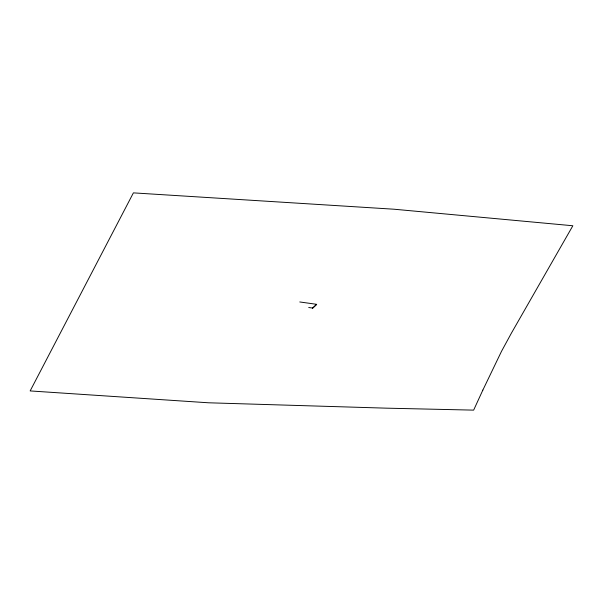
<?xml version="1.0" encoding="UTF-8"?>
<svg xmlns="http://www.w3.org/2000/svg" width="603" height="603" viewBox="0 0 603 603"><rect width="100%" height="100%" fill="white"/><g stroke="black" fill="none" stroke-linecap="round" stroke-linejoin="round"><path stroke-width="0.9" d="M312.505 308.178L316.635 304.387M312.61 308.239L316.673 304.349M299.774 301.96L316.311 304.266M308.713 307.507L312.384 308.02M482.845 390.096L473.641 410.13L386.425 408.163L208.57 402.789L30.15 390.925L133.399 192.87L394.06 209.218L572.85 225.756L511.382 333.18L501.515 351.315L482.845 390.096"/></g></svg>
